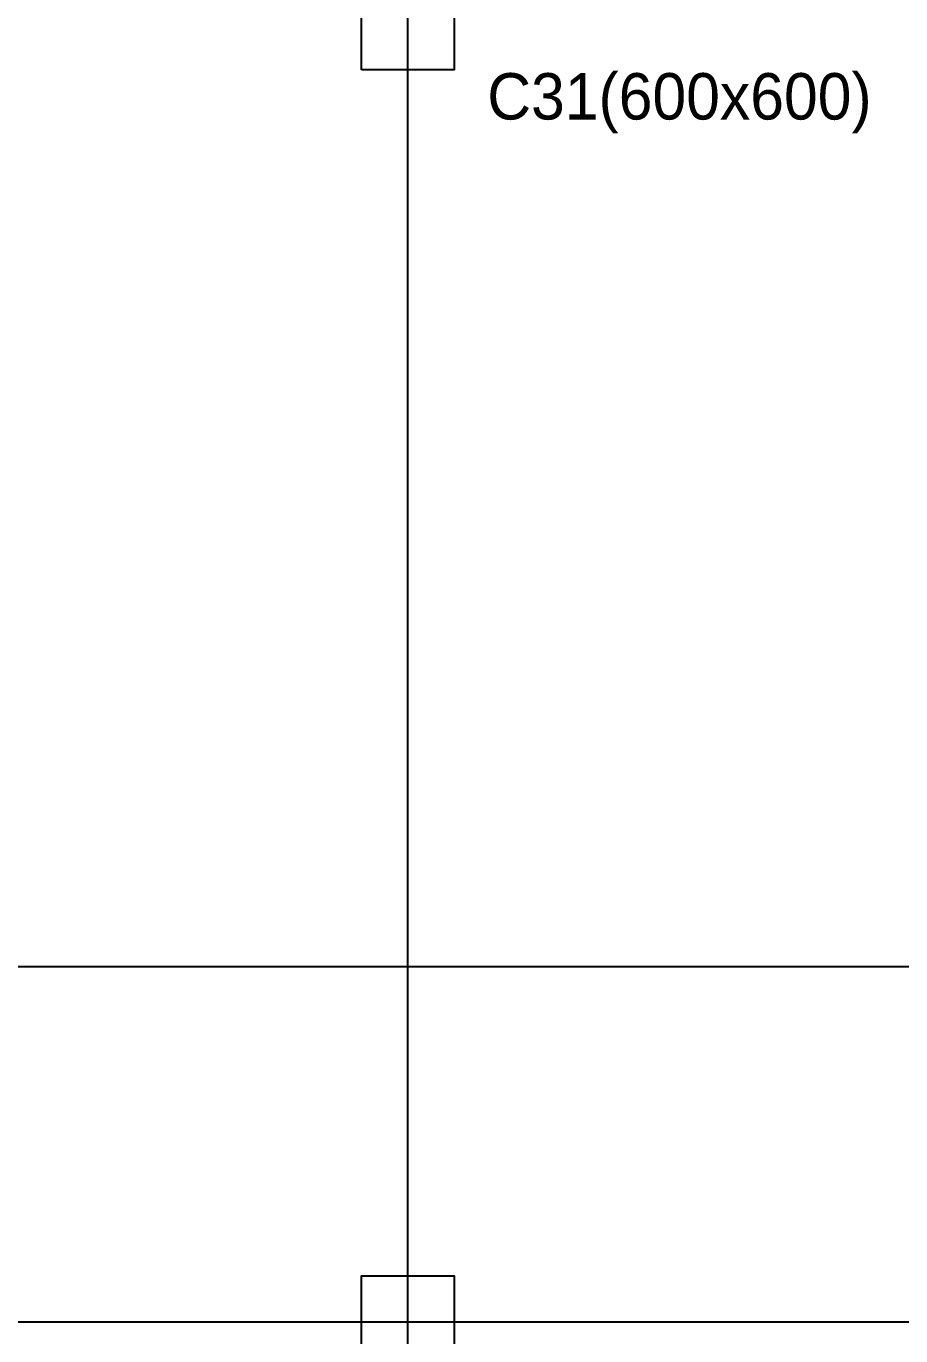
# Model space of a CAD drawing. Header units: millimetres. Extents: x -47382 to 204618, y -51045 to 127155.
# Drawn here: x 25430 to 31089, y 26984 to 35453 of the extents above; entities that cross this region are included whole.
import ezdxf
from ezdxf.enums import TextEntityAlignment as Align

# ---------------------------------------------------------------- set-up
doc = ezdxf.new("R2010")
doc.units = ezdxf.units.MM
doc.header["$LTSCALE"] = 300
doc.header["$MEASUREMENT"] = 0
doc.linetypes.add('CEN', pattern=[62, 60, -1, 0, -1])
doc.layers.get('0').update_dxf_attribs({"linetype": 'CONTINUOUS'})
doc.layers.get('Defpoints').update_dxf_attribs({"color": 153, "linetype": 'CONTINUOUS'})
doc.layers.add('A-ST-AXIS-CEN', color=252, linetype='CEN')
doc.layers.add('A-ST-COL', color=2, linetype='CONTINUOUS')
doc.styles.add('돋움', font='')
doc.styles.get('돋움').set_extended_font_data('Dotum')

# ---------------------------------------------------------------- blocks, each defined once
blk = doc.blocks.new('ACT 지상1층구조평면도')
at = {"layer": 'A-ST-COL'}
for points in [[(74981.8, 86216.3), (74981.8, 86816.3), (75581.8, 86816.3), (75581.8, 86216.3), (74981.8, 86216.3)], [(74981.8, 77816.3), (74981.8, 78416.3), (75581.8, 78416.3), (75581.8, 77816.3), (74981.8, 77816.3)]]:
    blk.add_lwpolyline(points, dxfattribs=at)

msp = doc.modelspace()

# ---------------------------------------------------------------- linework, layer by layer
at = {"layer": 'A-ST-AXIS-CEN'}
for p, q in [((27900, 20871.4), (27900, 99371.4)), ((0, 29371.4), (142000, 29371.4)), ((36000, 27071.4), (0, 27071.4))]:
    msp.add_line(p, q, dxfattribs=at)

# ---------------------------------------------------------------- block references
msp.add_blockref('ACT 지상1층구조평면도', (-47381.8, -51044.9))

# ---------------------------------------------------------------- texts
at = {"layer": 'Defpoints', "linetype": 'Continuous', "style": '돋움'}
msp.add_text('C31(600x600)', height=300, dxfattribs=at).set_placement((29656.9, 34759.7), align=Align.BOTTOM_CENTER)

doc.saveas('drawing.dxf')
